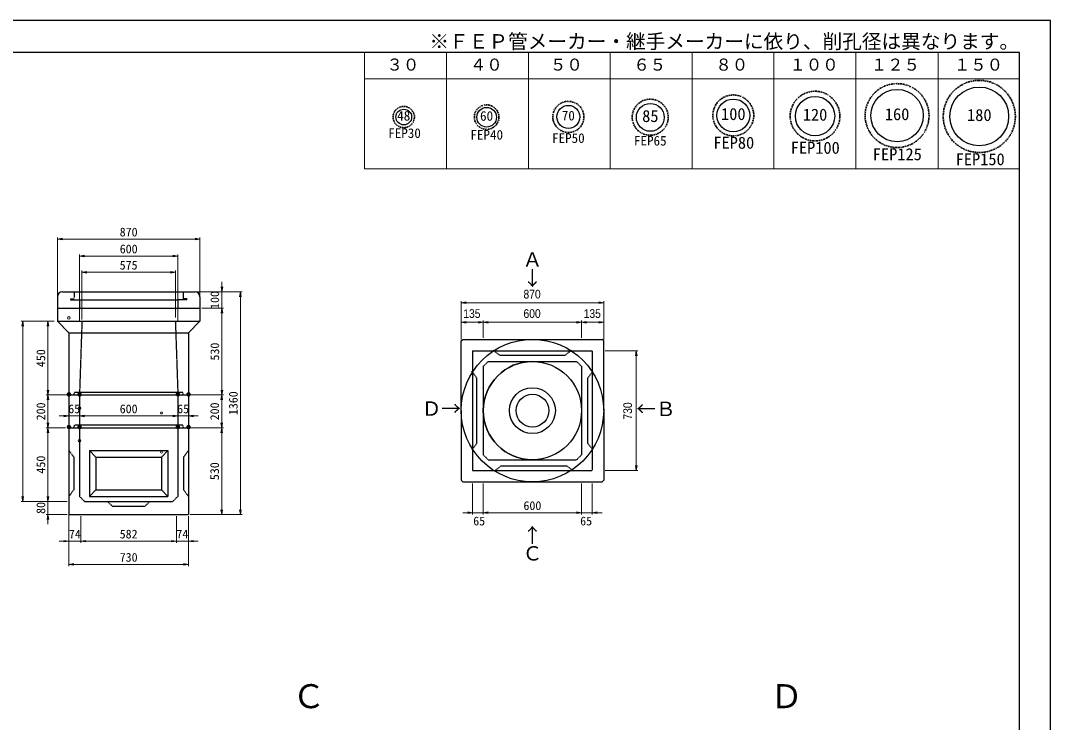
# Model space of a CAD drawing. Units: millimetres, scale not verified. Extents: x -297 to 298, y -210 to 211.
# Drawn here: x -16.5 to 297.9, y -3.6 to 210.5 of the extents above; entities that cross this region are included whole.
import ezdxf
from ezdxf.enums import TextEntityAlignment as Align

# ---------------------------------------------------------------- set-up
doc = ezdxf.new("R2010")
doc.units = ezdxf.units.MM
for name, pattern in [('DASHED', [7.5, 6, -1.5]), ('USER1', [12.95, 6.35, -3.175, 0.25, -3.175]), ('USER2', [4.7625, 3.175, -1.5875])]:
    doc.linetypes.add(name, pattern=pattern)
doc.layers.add('0-0', color=7, linetype='Continuous')
for name, color, linetype, lineweight in [('0-1_0', 9, 'Continuous', 25), ('0-2_dims', 7, 'Continuous', 18), ('0-3_pen1実線', 4, 'Continuous', 13), ('0-4_pen2実線', 3, 'Continuous', 13), ('0-5_pen3実線', 7, 'Continuous', 25), ('0-6_pen4実線', 7, 'Continuous', 25), ('0-7_pen2破線', 3, 'USER2', 25), ('0-8_鉄筋', 7, 'Continuous', 13)]:
    doc.layers.add(name, color=color, linetype=linetype, lineweight=lineweight)
doc.styles.add('ＭＳ ゴシック', font='')
doc.styles.add('ＭＳ Ｐゴシック', font='')
doc.styles.get('ＭＳ ゴシック').set_extended_font_data('MS Gothic')
doc.styles.get('ＭＳ Ｐゴシック').set_extended_font_data('MS PGothic')

# ---------------------------------------------------------------- blocks, each defined once
blk = doc.blocks.new('部分図 1')
at = {"layer": '0-1_0'}
blk.add_lwpolyline([(0.1, 0.3), (11898.1, 0.3), (11898.1, 8410.3), (0.1, 8410.3)], close=True, dxfattribs=at)
at = {"layer": '0-2_dims'}
for p, q in [((7709.94, 7506.5), (7709.94, 8215.2)), ((8211.94, 7506.5), (8211.94, 8215.2)), ((8710.94, 7506.5), (8710.94, 8215.2)), ((9210.94, 7506.5), (9210.94, 8215.2)), ((9710.94, 7506.5), (9710.94, 8215.2)), ((10209.94, 7506.5), (10209.94, 8215.2)), ((10710.94, 7506.5), (10710.94, 8215.2)), ((11211.94, 7506.5), (11211.94, 8215.2)), ((11708.94, 7506.5), (11708.94, 8215.2)), ((7709.94, 8055.3), (11708.94, 8055.3)), ((11708.94, 7506.5), (7709.94, 7506.5)), ((6839.5, 6755.5), (6839.5, 6815.5)), ((6686.5, 6755.5), (6849.5, 6755.5)), ((6839.5, 6755.5), (6839.5, 6655.5)), ((6718.18, 6655.5), (6849.5, 6655.5)), ((6728.18, 6655.5), (6849.5, 6655.5)), ((6839.5, 6655.5), (6839.5, 6595.5)), ((6839.5, 6655.5), (6839.5, 6125.7)), ((5775.75, 6575.5), (5787.5, 6575.5)), ((5777.5, 6575.5), (5777.5, 6125.7)), ((5885.5, 6125.7), (5767.5, 6125.7)), ((6646.5, 6125.7), (6849.5, 6125.7)), ((5905.5, 5997.7), (5845.5, 5997.7)), ((5905.5, 5936.7), (5905.5, 6007.7)), ((5905.5, 5997.7), (5970.5, 5997.7)), ((5970.5, 5936.7), (5970.5, 6007.7)), ((5970.5, 5936.7), (5970.5, 6007.7)), ((5970.5, 5997.7), (6030.5, 5997.7)), ((5970.5, 5997.7), (6570.5, 5997.7)), ((6570.5, 5997.7), (6510.5, 5997.7)), ((6570.5, 5936.7), (6570.5, 6007.7)), ((6570.5, 5936.7), (6570.5, 6007.7)), ((6570.5, 5997.7), (6635.5, 5997.7)), ((6635.5, 5940.45), (6635.5, 6007.7)), ((6635.5, 5997.7), (6695.5, 5997.7)), ((6645.5, 5925.7), (6848.5, 5925.7)), ((6838.5, 5925.7), (6838.5, 5395.7)), ((8370.63, 5585.27), (8370.63, 5397.27)), ((8435.63, 5585.27), (8435.63, 5397.27)), ((8435.63, 5585.27), (8435.63, 5397.27)), ((9035.63, 5585.27), (9035.63, 5397.27)), ((9035.63, 5585.27), (9035.63, 5397.27)), ((9100.63, 5585.27), (9100.63, 5397.27)), ((8370.63, 5407.27), (8310.63, 5407.27)), ((8370.63, 5407.27), (8435.63, 5407.27)), ((8435.63, 5407.27), (8495.63, 5407.27)), ((8435.63, 5407.27), (9035.63, 5407.27)), ((9035.63, 5407.27), (8975.63, 5407.27)), ((9035.63, 5407.27), (9100.63, 5407.27)), ((9100.63, 5407.27), (9160.63, 5407.27)), ((5905.5, 5406.7), (5905.5, 5223.7)), ((5905.5, 5386.7), (5905.5, 5081.7)), ((5979.2, 5386.7), (5979.2, 5223.7)), ((5979.2, 5386.7), (5979.2, 5223.7)), ((6561.6, 5386.7), (6561.6, 5223.7)), ((6561.6, 5386.7), (6561.6, 5223.7)), ((6635.5, 5386.7), (6635.5, 5223.7)), ((6635.5, 5386.7), (6635.5, 5081.7)), ((6645.5, 5395.7), (6848.5, 5395.7)), ((5905.5, 5233.7), (5845.5, 5233.7)), ((5905.5, 5233.7), (5979.2, 5233.7)), ((5979.2, 5233.7), (6039.2, 5233.7)), ((5979.2, 5233.7), (6561.6, 5233.7)), ((6561.6, 5233.7), (6501.6, 5233.7)), ((6561.6, 5233.7), (6635.5, 5233.7)), ((6635.5, 5233.7), (6695.5, 5233.7)), ((5905.5, 5091.7), (6635.5, 5091.7))]:
    blk.add_line(p, q, dxfattribs=at)
at = {"layer": '0-2_dims', "lineweight": 13}
for p, q in [((8300.63, 6465.27), (8300.63, 6698.27)), ((8300.63, 6688.27), (9170.63, 6688.27)), ((9170.63, 6465.27), (9170.63, 6698.27)), ((8300.63, 6465.27), (8300.63, 6579.85)), ((8435.63, 6569.85), (8300.63, 6569.85)), ((8435.63, 6475.27), (8435.63, 6579.85)), ((8435.63, 6475.27), (8435.63, 6579.84)), ((8435.63, 6569.84), (9035.63, 6569.84)), ((9035.63, 6475.27), (9035.63, 6579.84)), ((9035.63, 6475.27), (9035.63, 6579.84)), ((9035.63, 6569.84), (9170.63, 6569.84)), ((9170.63, 6465.27), (9170.63, 6579.84)), ((9180.63, 6395.27), (9379.63, 6395.27)), ((9369.63, 6395.27), (9369.63, 5665.27)), ((9180.63, 5665.27), (9379.63, 5665.27))]:
    blk.add_line(p, q, dxfattribs=at)
at = {"layer": '0-2_dims'}
for points in [[(6834.5, 6785.5), (6839.5, 6755.5), (6844.5, 6785.5)], [(6844.5, 6625.5), (6839.5, 6655.5), (6834.5, 6625.5)], [(6844.5, 6625.5), (6839.5, 6655.5), (6834.5, 6625.5)], [(5782.5, 6545.5), (5777.5, 6575.5), (5772.5, 6545.5)], [(5772.5, 6155.7), (5777.5, 6125.7), (5782.5, 6155.7)], [(6834.5, 6155.7), (6839.5, 6125.7), (6844.5, 6155.7)], [(5875.5, 5992.7), (5905.5, 5997.7), (5875.5, 6002.7)], [(6000.5, 6002.7), (5970.5, 5997.7), (6000.5, 5992.7)], [(6000.5, 6002.7), (5970.5, 5997.7), (6000.5, 5992.7)], [(6540.5, 5992.7), (6570.5, 5997.7), (6540.5, 6002.7)], [(6540.5, 5992.7), (6570.5, 5997.7), (6540.5, 6002.7)], [(6665.5, 6002.7), (6635.5, 5997.7), (6665.5, 5992.7)], [(6843.5, 5895.7), (6838.5, 5925.7), (6833.5, 5895.7)], [(6833.5, 5425.7), (6838.5, 5395.7), (6843.5, 5425.7)], [(8340.63, 5402.27), (8370.63, 5407.27), (8340.63, 5412.27)], [(8465.63, 5412.27), (8435.63, 5407.27), (8465.63, 5402.27)], [(8465.63, 5412.27), (8435.63, 5407.27), (8465.63, 5402.27)], [(9005.63, 5402.27), (9035.63, 5407.27), (9005.63, 5412.27)], [(9005.63, 5402.27), (9035.63, 5407.27), (9005.63, 5412.27)], [(9130.63, 5412.27), (9100.63, 5407.27), (9130.63, 5402.27)], [(5875.5, 5228.7), (5905.5, 5233.7), (5875.5, 5238.7)], [(6009.2, 5238.7), (5979.2, 5233.7), (6009.2, 5228.7)], [(6009.2, 5238.7), (5979.2, 5233.7), (6009.2, 5228.7)], [(6531.6, 5228.7), (6561.6, 5233.7), (6531.6, 5238.7)], [(6531.6, 5228.7), (6561.6, 5233.7), (6531.6, 5238.7)], [(6665.5, 5238.7), (6635.5, 5233.7), (6665.5, 5228.7)], [(5935.5, 5096.7), (5905.5, 5091.7), (5935.5, 5086.7)], [(6605.5, 5086.7), (6635.5, 5091.7), (6605.5, 5096.7)]]:
    blk.add_lwpolyline(points, dxfattribs=at)
at = {"layer": '0-2_dims', "lineweight": 13}
for points in [[(8330.63, 6693.27), (8300.63, 6688.27), (8330.63, 6683.27)], [(9140.63, 6683.27), (9170.63, 6688.27), (9140.63, 6693.27)], [(8330.63, 6574.85), (8300.63, 6569.85), (8330.63, 6564.85)], [(8405.63, 6564.85), (8435.63, 6569.85), (8405.63, 6574.85)], [(8465.63, 6574.84), (8435.63, 6569.84), (8465.63, 6564.84)], [(9005.63, 6564.84), (9035.63, 6569.84), (9005.63, 6574.84)], [(9065.63, 6574.84), (9035.63, 6569.84), (9065.63, 6564.84)], [(9140.63, 6564.84), (9170.63, 6569.84), (9140.63, 6574.84)], [(9374.63, 6365.27), (9369.63, 6395.27), (9364.63, 6365.27)], [(9364.63, 5695.27), (9369.63, 5665.27), (9374.63, 5695.27)]]:
    blk.add_lwpolyline(points, dxfattribs=at)
at = {"layer": '0-3_pen1実線'}
blk.add_line((6602.6, 6750.92), (6607.28, 6755.6), dxfattribs=at)
at = {"layer": '0-4_pen2実線'}
for centre, radius in [((5905.5, 6595.7), 8), ((5970.5, 6045.7), 8), ((6470.5, 6015.7), 6), ((5970.5, 5846.7), 8), ((6470.5, 5776.7), 6)]:
    blk.add_circle(centre, radius, dxfattribs=at)
at = {"layer": '0-5_pen3実線'}
for p, q in [((5865.6, 6755.6), (6675.6, 6755.6)), ((5835.6, 6725.6), (5835.6, 6655.6)), ((6705.6, 6725.6), (6705.6, 6655.6)), ((5835.5, 6655.7), (6705.5, 6655.7)), ((5835.5, 6655.7), (5835.5, 6575.7)), ((6705.5, 6655.7), (6705.5, 6575.7)), ((5835.5, 6575.7), (6705.5, 6575.7)), ((5905.5, 6505.7), (5835.5, 6575.7)), ((6635.5, 6505.7), (6705.5, 6575.7)), ((5905.5, 6505.7), (6635.5, 6505.7)), ((5905.5, 6505.7), (5905.5, 6125.7)), ((6635.5, 6505.7), (6635.5, 6125.7)), ((8300.63, 6455.27), (8310.63, 6465.27)), ((8300.63, 6030.27), (8300.63, 6455.27)), ((8310.63, 6465.27), (9160.63, 6465.27)), ((9170.63, 6455.27), (9160.63, 6465.27)), ((9170.63, 6030.27), (9170.63, 6455.27)), ((5905.5, 6125.7), (5905.5, 5925.7)), ((5905.5, 6125.7), (6635.5, 6125.7)), ((6635.5, 6125.7), (6635.5, 5925.7)), ((8300.63, 6030.27), (8300.63, 5605.27)), ((9170.63, 6030.27), (9170.63, 5605.27)), ((5905.5, 5926.7), (5905.5, 5396.7)), ((5905.5, 5925.7), (6635.5, 5925.7)), ((6635.5, 5926.7), (6635.5, 5396.7)), ((6030.5, 5786.7), (6030.5, 5506.7)), ((6030.5, 5786.7), (6070.5, 5746.7)), ((6030.5, 5786.7), (6270.5, 5786.7)), ((6270.5, 5786.7), (6510.5, 5786.7)), ((6510.5, 5786.7), (6470.5, 5746.7)), ((6510.5, 5786.7), (6510.5, 5506.7)), ((6070.5, 5746.7), (6070.5, 5546.7)), ((6070.5, 5746.7), (6270.5, 5746.7)), ((6270.5, 5746.7), (6470.5, 5746.7)), ((6470.5, 5746.7), (6470.5, 5546.7)), ((8300.63, 5605.27), (8310.63, 5595.27)), ((8300.63, 5605.27), (8310.63, 5595.27)), ((9170.63, 5605.27), (9160.63, 5595.27)), ((9170.63, 5605.27), (9160.63, 5595.27)), ((6030.5, 5506.7), (6070.5, 5546.7)), ((6070.5, 5546.7), (6270.5, 5546.7)), ((6270.5, 5546.7), (6470.5, 5546.7)), ((6510.5, 5506.7), (6470.5, 5546.7)), ((8310.63, 5595.27), (9160.63, 5595.27)), ((6030.5, 5506.7), (6270.5, 5506.7)), ((6270.5, 5506.7), (6510.5, 5506.7)), ((5905.5, 5396.7), (6635.5, 5396.7))]:
    blk.add_line(p, q, dxfattribs=at)
for radius in [435, 300, 140, 100]:
    blk.add_circle((8735.63, 6030.27), radius, dxfattribs=at)
for centre, radius, start, end in [((5865.6, 6725.6), 30, 90, 180), ((6675.6, 6725.6), 30, 0, 90), ((8735.63, 6030.27), 300, 90, 270)]:
    blk.add_arc(centre, radius, start, end, dxfattribs=at)
at = {"layer": '0-6_pen4実線'}
blk.add_lwpolyline([(200.1, 200.3), (11709.1, 200.3), (11709.1, 8215.3), (200.1, 8215.3)], close=True, dxfattribs=at)
at = {"layer": '0-7_pen2破線'}
for p, q in [((5938.6, 6755.6), (5938.6, 6720.6)), ((6602.6, 6755.6), (6602.6, 6711.6)), ((5914.6, 6711.6), (5938.6, 6711.6)), ((5914.6, 6711.6), (5914.6, 6705.6)), ((5914.6, 6705.6), (6570.6, 6705.6)), ((5970.6, 6705.6), (5970.6, 6655.6)), ((6626.6, 6705.6), (6570.6, 6705.6)), ((6570.6, 6705.6), (6570.6, 6655.6)), ((6626.6, 6711.6), (6602.6, 6711.6)), ((6626.6, 6711.6), (6626.6, 6705.6)), ((5985.1, 6575.89), (5970.5, 6140.7)), ((6555.5, 6576.73), (6570.5, 6140.7)), ((8370.63, 6395.27), (9100.63, 6395.27)), ((8370.63, 6395.27), (8370.63, 5665.27)), ((8535.63, 6368.74), (8495.63, 6398.74)), ((9100.63, 6395.27), (9100.63, 5665.27)), ((8465.63, 6330.27), (8435.63, 6300.27)), ((8435.63, 6300.27), (8435.63, 5760.27)), ((8465.63, 6330.27), (9005.63, 6330.27)), ((9005.63, 6330.27), (9035.63, 6300.27)), ((9035.63, 6300.27), (9035.63, 5760.27)), ((9074.63, 6230.27), (9104.63, 6270.27)), ((9074.63, 5830.27), (9074.63, 6230.27)), ((5935.5, 6125.7), (5940.5, 6140.7)), ((6600.5, 6140.7), (5940.5, 6140.7)), ((5970.5, 6125.7), (5970.5, 5940.7)), ((6570.5, 6125.7), (6570.5, 5940.7)), ((6605.5, 6125.7), (6600.5, 6140.7)), ((5935.5, 5925.7), (5940.5, 5940.7)), ((6270.5, 5940.7), (5940.5, 5940.7)), ((5970.5, 5926.7), (5970.5, 5506.7)), ((6600.5, 5940.7), (6270.5, 5940.7)), ((6570.5, 5926.7), (6570.5, 5506.7)), ((6605.5, 5925.7), (6600.5, 5940.7)), ((5905.5, 5786.7), (5935.5, 5746.7)), ((8395.63, 5830.27), (8365.63, 5790.27)), ((9074.63, 5830.27), (9104.63, 5790.27)), ((8435.63, 5760.27), (8465.63, 5730.27)), ((8465.63, 5730.27), (9005.63, 5730.27)), ((9035.63, 5760.27), (9005.63, 5730.27)), ((8370.63, 5665.27), (9100.63, 5665.27)), ((8545.63, 5693.27), (8505.63, 5663.27)), ((8545.63, 5693.27), (8945.63, 5693.27)), ((8945.63, 5693.27), (8985.63, 5663.27)), ((5970.5, 5506.7), (6000.5, 5476.7)), ((6000.5, 5476.7), (6270.5, 5476.7)), ((6140.5, 5476.7), (6170.5, 5446.7)), ((6270.5, 5476.7), (6540.5, 5476.7)), ((6400.5, 5476.7), (6370.5, 5446.7)), ((6570.5, 5506.7), (6540.5, 5476.7)), ((6170.5, 5446.7), (6270.5, 5446.7)), ((6270.5, 5446.7), (6370.5, 5446.7))]:
    blk.add_line(p, q, dxfattribs=at)
for points in [[(8535.63, 6368.74), (8935.63, 6368.74), (8975.63, 6398.74)], [(8395.63, 5830.27), (8395.63, 6230.27), (8365.63, 6270.27)], [(6635.5, 5786.7), (6605.5, 5746.7), (6605.5, 5546.7), (6635.5, 5506.7)], [(5935.5, 5746.7), (5935.5, 5546.7), (5905.5, 5506.7)]]:
    blk.add_lwpolyline(points, dxfattribs=at)
at = {"layer": '0-8_鉄筋'}
for p, q in [((5835.5, 6665.7), (5835.5, 7086.7)), ((5835.5, 7076.7), (6705.5, 7076.7)), ((6705.5, 6665.7), (6705.5, 7086.7)), ((5970.5, 6665.7), (5970.5, 6983.7)), ((6570.9, 6665.7), (6570.9, 6983.7)), ((5970.5, 6973.7), (6570.9, 6973.7)), ((5985.4, 6585.89), (5985.4, 6884.7)), ((5985.4, 6874.7), (6555.4, 6874.7)), ((6555.4, 6597.9), (6555.4, 6884.7)), ((6716.5, 6755.5), (6962.5, 6755.5)), ((6952.5, 5395.7), (6952.5, 6755.5)), ((5816.5, 6575.5), (5613.5, 6575.5)), ((5623.5, 5475.7), (5623.5, 6575.5)), ((5895.5, 6125.7), (5767.5, 6125.7)), ((5777.5, 5925.7), (5777.5, 6125.7)), ((6645.5, 6125.7), (6848.6, 6125.7)), ((6838.6, 5925.7), (6838.6, 6125.7)), ((5885.5, 5925.7), (5767.5, 5925.7)), ((5875.5, 5925.7), (5767.5, 5925.7)), ((5777.5, 5476.2), (5777.5, 5925.7)), ((6655.5, 5925.7), (6848.6, 5925.7)), ((5777.5, 5476.2), (5777.5, 5536.2)), ((5821, 5475.7), (5613.5, 5475.7)), ((5895.5, 5476.2), (5767.5, 5476.2)), ((5895.5, 5476.2), (5767.5, 5476.2)), ((5777.5, 5396.7), (5777.5, 5476.2)), ((5895.5, 5396.7), (5767.5, 5396.7)), ((5777.5, 5396.7), (5777.5, 5336.7)), ((6706.25, 5395.7), (6962.5, 5395.7))]:
    blk.add_line(p, q, dxfattribs=at)
at = {"layer": '0-8_鉄筋', "color": 3, "linetype": 'DASHED'}
for p, q in [((5970.5, 6655.7), (5970.5, 6575.89)), ((6570.9, 6655.7), (6570.9, 6575.89))]:
    blk.add_line(p, q, dxfattribs=at)
at = {"layer": '0-8_鉄筋'}
for points in [[(5865.5, 7081.7), (5835.5, 7076.7), (5865.5, 7071.7)], [(6675.5, 7071.7), (6705.5, 7076.7), (6675.5, 7081.7)], [(6000.5, 6978.7), (5970.5, 6973.7), (6000.5, 6968.7)], [(6540.9, 6968.7), (6570.9, 6973.7), (6540.9, 6978.7)], [(6015.4, 6879.7), (5985.4, 6874.7), (6015.4, 6869.7)], [(6525.4, 6869.7), (6555.4, 6874.7), (6525.4, 6879.7)], [(6957.5, 6725.5), (6952.5, 6755.5), (6947.5, 6725.5)], [(5628.5, 6545.5), (5623.5, 6575.5), (5618.5, 6545.5)], [(5782.5, 6095.7), (5777.5, 6125.7), (5772.5, 6095.7)], [(6843.6, 6095.7), (6838.6, 6125.7), (6833.6, 6095.7)], [(5772.5, 5955.7), (5777.5, 5925.7), (5782.5, 5955.7)], [(5782.5, 5895.7), (5777.5, 5925.7), (5772.5, 5895.7)], [(6833.6, 5955.7), (6838.6, 5925.7), (6843.6, 5955.7)], [(5618.5, 5505.7), (5623.5, 5475.7), (5628.5, 5505.7)], [(5772.5, 5506.2), (5777.5, 5476.2), (5782.5, 5506.2)], [(5772.5, 5506.2), (5777.5, 5476.2), (5782.5, 5506.2)], [(6947.5, 5425.7), (6952.5, 5395.7), (6957.5, 5425.7)], [(5782.5, 5366.7), (5777.5, 5396.7), (5772.5, 5366.7)]]:
    blk.add_lwpolyline(points, dxfattribs=at)
at = {"layer": '0-8_鉄筋', "color": 1, "linetype": 'USER1', "lineweight": 35}
for centre, radius in [((10962.04, 7830.6), 195), ((11464.04, 7825.6), 220.1), ((9454.84, 7820.6), 110), ((9962.04, 7831.7), 125), ((10461.04, 7827.6), 151.71), ((7950.04, 7821.7), 65), ((8456.04, 7821.6), 75), ((8955.04, 7822.7), 95)]:
    blk.add_circle(centre, radius, dxfattribs=at)
at = {"layer": '0-8_鉄筋', "color": 1, "lineweight": 25}
for centre, radius in [((10962.04, 7830.7), 160), ((11464.04, 7825.7), 179.11), ((9962.04, 7831.7), 100), ((10461.04, 7827.7), 120), ((7950.04, 7821.7), 48), ((8456.04, 7820.7), 60), ((8955.04, 7822.7), 70), ((9455.04, 7819.7), 85)]:
    blk.add_circle(centre, radius, dxfattribs=at)
at = {"layer": '0-2_dims', "style": 'ＭＳ ゴシック'}
for s, height, p in [('※ＦＥＰ管メーカー・継手メーカーに依り、削孔径は異なります。', 87.98, (8106.76, 8213.13)), ('３０', 73.31, (7844.94, 8083.2)), ('４０', 73.31, (8353.94, 8083.2)), ('５０', 73.31, (8842.94, 8083.2)), ('６５', 73.31, (9351.94, 8083.2)), ('８０', 73.31, (9852.94, 8083.2)), ('１００', 73.31, (10304.94, 8083.2)), ('１２５', 73.31, (10801.94, 8083.2)), ('１５０', 73.31, (11308.94, 8083.2)), ('65', 53.52, (5901.5, 5998.2)), ('600', 53.52, (6215.75, 5998.2)), ('65', 53.52, (6566.5, 5998.2)), ('600', 53.52, (8680.88, 5407.77)), ('65', 53.52, (8374.13, 5313.77)), ('65', 53.52, (9027.13, 5313.77)), ('74', 53.52, (5905.85, 5234.2)), ('582', 53.52, (6215.65, 5234.2)), ('74', 53.52, (6562.05, 5234.2)), ('730', 53.52, (6215.75, 5092.2))]:
    blk.add_text(s, height=height, dxfattribs=at).set_placement(p, align=Align.BOTTOM_LEFT)
for s, p in [('100', (6839, 6650.75)), ('530', (6839, 6335.85)), ('450', (5777, 6295.85)), ('530', (6838, 5605.95))]:
    blk.add_text(s, height=53.52, rotation=90, dxfattribs=at).set_placement(p, align=Align.BOTTOM_LEFT)
at = {"layer": '0-2_dims', "style": 'ＭＳ Ｐゴシック', "width": 0.9}
for s, p in [('870', (8681.09, 6698.27)), ('135', (8313.59, 6579.85)), ('600', (8681.09, 6579.84)), ('135', (9048.59, 6579.84))]:
    blk.add_text(s, height=53.32, dxfattribs=at).set_placement(p, align=Align.BOTTOM_LEFT)
blk.add_text('730', height=53.32, rotation=90, dxfattribs=at).set_placement((9359.63, 5975.72), align=Align.BOTTOM_LEFT)
at = {"layer": '0-8_鉄筋', "style": 'ＭＳ ゴシック'}
for s, height, p in [('85', 73.31, (9405.84, 7769.4)), ('100', 73.31, (9887.34, 7781.6)), ('120', 73.31, (10386.34, 7777.6)), ('160', 73.31, (10887.34, 7780.6)), ('180', 73.31, (11389.34, 7775.6)), ('48', 58.65, (7909.84, 7782.6)), ('60', 58.65, (8415.84, 7781.6)), ('70', 58.65, (8914.84, 7783.6)), ('FEP30', 58.65, (7855.04, 7676.7)), ('FEP40', 58.65, (8356.84, 7666.5)), ('FEP50', 58.65, (8855.24, 7646.3)), ('FEP65', 58.65, (9355.44, 7630.6)), ('FEP80', 73.31, (9840.44, 7606.5)), ('FEP100', 73.31, (10312.84, 7575.8)), ('FEP125', 73.31, (10813.84, 7536.2)), ('FEP150', 73.31, (11319.84, 7505.8)), ('870', 53.52, (6215.75, 7077.2)), ('600', 53.52, (6215.95, 6974.2)), ('Ａ', 87.98, (8675.57, 6882.37)), ('575', 53.52, (6215.65, 6875.2)), ('↓', 87.98, (8675.57, 6766.67)), ('●', 21.99, (5890.5, 6111)), ('●', 21.99, (5955.5, 6110.8)), ('●', 21.99, (6555.6, 6111.2)), ('●', 21.99, (6620.6, 6111)), ('Ｄ→', 87.98, (8059.63, 5972.27)), ('←Ｂ', 87.98, (9369.63, 5970.47)), ('●', 21.99, (5890.5, 5911.8)), ('●', 21.99, (5955.5, 5911.6)), ('●', 21.99, (6555.6, 5911.8)), ('●', 21.99, (6620.6, 5911.6)), ('↑', 87.98, (8675.37, 5200.27)), ('Ｃ', 87.98, (8675.37, 5088.77)), ('Ｃ', 146.6, (7269.97, 4170.23)), ('Ｄ', 146.6, (10186.97, 4170.23))]:
    blk.add_text(s, height=height, dxfattribs=at).set_placement(p, align=Align.BOTTOM_LEFT)
for s, p in [('1360', (6952, 6002.6)), ('200', (5777, 5970.95)), ('200', (6838.1, 5970.95)), ('450', (5777, 5646.2)), ('80', (5777, 5399.95))]:
    blk.add_text(s, height=53.52, rotation=90, dxfattribs=at).set_placement(p, align=Align.BOTTOM_LEFT)

msp = doc.modelspace()

# ---------------------------------------------------------------- block references
at = {"layer": '0-0', "xscale": 0.05, "yscale": 0.05}
msp.add_blockref('部分図 1', (-297, -210), dxfattribs=at)

doc.saveas('drawing.dxf')
